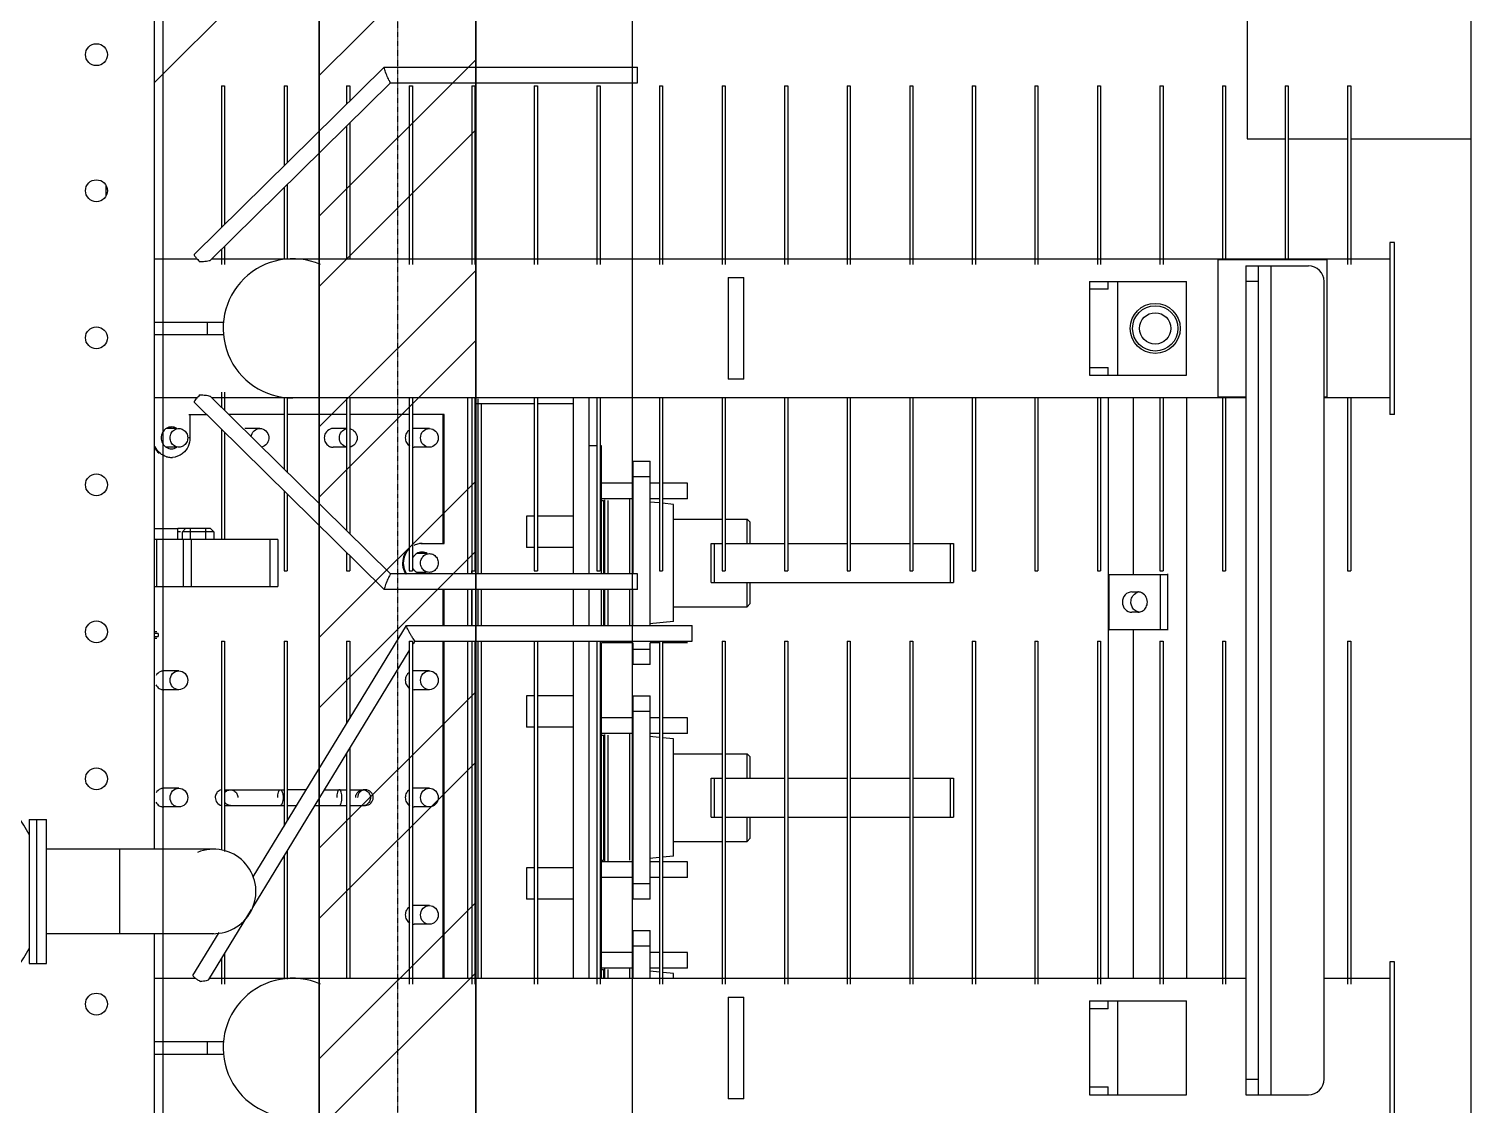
# Model space of a CAD drawing. Header units: millimetres. Extents: x 32496 to 166256, y 3504 to 23939.
# Drawn here: x 98864 to 99786, y 7384 to 8073 of the extents above; entities that cross this region are included whole.
import ezdxf

# ---------------------------------------------------------------- set-up
doc = ezdxf.new("R2010")
doc.units = ezdxf.units.MM
doc.linetypes.add('CENTER', pattern=[50.8, 31.75, -6.35, 6.35, -6.35])
doc.layers.get('0').update_dxf_attribs({"lineweight": 35})
for name, color, linetype in [('FG-S100X100-2232_0', 7, 'Continuous'), ('QIAOJIA_0', 7, 'Continuous'), ('变压器模型_1__0', 7, 'Continuous')]:
    doc.layers.add(name, color=color, linetype=linetype)

# ---------------------------------------------------------------- blocks, each defined once
blk = doc.blocks.new('etryt5rte')
at = {"color": 2, "linetype": 'CENTER', "lineweight": -3, "ltscale": 0.01}
for p, q in [((71002.72, -53516.66), (71002.72, -56425.55)), ((70952.72, -53717.92), (70952.72, -56055.92))]:
    blk.add_line(p, q, dxfattribs=at)
at = {"color": 2}
for p, q in [((70952.72, -53717.89), (70952.72, -56055.92)), ((71052.72, -53717.89), (71052.72, -56055.89)), ((71052.72, -56055.92), (71052.72, -53717.89)), ((70952.72, -54332.72), (71052.72, -54232.72)), ((70952.72, -54422.52), (71052.72, -54322.52)), ((70952.72, -54467.43), (71052.72, -54367.43)), ((70952.72, -54557.23), (71052.72, -54457.23)), ((70952.72, -54602.13), (71052.72, -54502.13)), ((70952.72, -54691.93), (71052.72, -54591.93)), ((70952.72, -54736.83), (71052.72, -54636.83)), ((70952.72, -54826.64), (71052.72, -54726.64)), ((70952.72, -54871.54), (71052.72, -54771.54)), ((70952.72, -54961.34), (71052.72, -54861.34)), ((70952.72, -55006.24), (71052.72, -54906.24))]:
    blk.add_line(p, q, dxfattribs=at)
at = {"color": 2, "lineweight": -3}
for p, q in [((70852.72, -53816.87), (70852.72, -55956.97)), ((71152.72, -53816.87), (71152.72, -55956.97))]:
    blk.add_line(p, q, dxfattribs=at)
blk = doc.blocks.new('gtrytrgtrr')
at = {"layer": 'FG-S100X100-2232_0', "color": 7, "linetype": 'Continuous'}
blk.add_line((68009.26, -74723.29), (68009.26, -72451.29), dxfattribs=at)
at = {"layer": 'QIAOJIA_0', "color": 7, "linetype": 'Continuous'}
for p, q in [((67865.96, -72509.09), (67865.96, -73074.09)), ((67865.96, -73074.09), (67890.26, -73074.09)), ((67892.26, -73074.09), (67930.26, -73074.09)), ((67932.26, -73074.09), (68009.26, -73074.09))]:
    blk.add_line(p, q, dxfattribs=at)
at = {"layer": '变压器模型_1__0', "color": 6, "linetype": 'Continuous'}
for p, q in [((67167.26, -72983.29), (67167.26, -73528.29)), ((67220.76, -72984.79), (67167.26, -73038.29)), ((67192.75, -73148.05), (67314.2, -73028.33)), ((67314.19, -73028.41), (67314.21, -73028.33)), ((67314.21, -73028.33), (67314.23, -73028.32)), ((67314.22, -73028.32), (67476.26, -73028.32)), ((67476.26, -73038.32), (67476.26, -73028.32)), ((67203.25, -73151.74), (67318.32, -73038.32)), ((67318.31, -73038.32), (67318.29, -73038.32)), ((67318.3, -73038.32), (67476.26, -73038.32)), ((67318.34, -73038.23), (67318.31, -73038.32)), ((67210.26, -73040.29), (67212.26, -73040.29)), ((67210.26, -73040.29), (67210.26, -73130.79)), ((67212.26, -73040.29), (67212.26, -73128.82)), ((67250.26, -73040.29), (67252.26, -73040.29)), ((67250.26, -73040.29), (67250.26, -73091.36)), ((67252.26, -73040.29), (67252.26, -73089.39)), ((67290.26, -73040.29), (67292.26, -73040.29)), ((67290.26, -73040.29), (67290.26, -73051.93)), ((67292.26, -73040.29), (67292.26, -73049.96)), ((67330.26, -73040.29), (67332.26, -73040.29)), ((67330.26, -73040.29), (67330.26, -73154.54)), ((67332.26, -73040.29), (67332.26, -73154.54)), ((67370.26, -73040.29), (67372.26, -73040.29)), ((67370.26, -73040.29), (67370.26, -73154.54)), ((67372.26, -73040.29), (67372.26, -73154.54)), ((67410.26, -73040.29), (67412.26, -73040.29)), ((67410.26, -73040.29), (67410.26, -73154.54)), ((67412.26, -73040.29), (67412.26, -73154.54)), ((67450.26, -73040.29), (67452.26, -73040.29)), ((67450.26, -73040.29), (67450.26, -73154.54)), ((67452.26, -73040.29), (67452.26, -73154.54)), ((67490.26, -73040.29), (67492.26, -73040.29)), ((67490.26, -73040.29), (67490.26, -73154.54)), ((67492.26, -73040.29), (67492.26, -73154.54)), ((67530.26, -73040.29), (67532.26, -73040.29)), ((67530.26, -73040.29), (67530.26, -73154.54)), ((67532.26, -73040.29), (67532.26, -73154.54)), ((67570.26, -73040.29), (67572.26, -73040.29)), ((67570.26, -73040.29), (67570.26, -73154.54)), ((67572.26, -73040.29), (67572.26, -73154.54)), ((67610.26, -73040.29), (67612.26, -73040.29)), ((67610.26, -73040.29), (67610.26, -73154.54)), ((67612.26, -73040.29), (67612.26, -73154.54)), ((67650.26, -73040.29), (67652.26, -73040.29)), ((67650.26, -73040.29), (67650.26, -73154.54)), ((67652.26, -73040.29), (67652.26, -73154.54)), ((67690.26, -73040.29), (67692.26, -73040.29)), ((67690.26, -73040.29), (67690.26, -73154.54)), ((67692.26, -73040.29), (67692.26, -73154.54)), ((67730.26, -73040.29), (67732.26, -73040.29)), ((67730.26, -73040.29), (67730.26, -73154.54)), ((67732.26, -73040.29), (67732.26, -73154.54)), ((67770.26, -73040.29), (67772.26, -73040.29)), ((67770.26, -73040.29), (67770.26, -73154.54)), ((67772.26, -73040.29), (67772.26, -73154.54)), ((67810.26, -73040.29), (67812.26, -73040.29)), ((67810.26, -73040.29), (67810.26, -73154.54)), ((67812.26, -73040.29), (67812.26, -73154.54)), ((67850.26, -73040.29), (67852.26, -73040.29)), ((67850.26, -73040.29), (67850.26, -73150.79)), ((67852.26, -73040.29), (67852.26, -73151.3)), ((67890.26, -73040.29), (67892.26, -73040.29)), ((67890.26, -73040.29), (67890.26, -73150.79)), ((67892.26, -73040.29), (67892.26, -73151.3)), ((67930.26, -73040.29), (67932.26, -73040.29)), ((67930.26, -73040.29), (67930.26, -73154.54)), ((67932.26, -73040.29), (67932.26, -73154.54)), ((67290.26, -73065.97), (67290.26, -73150.79)), ((67292.26, -73064), (67292.26, -73150.79)), ((67252.26, -73103.43), (67252.26, -73151.34)), ((67136.26, -73103.72), (67136.26, -73110.87)), ((67250.26, -73105.4), (67250.26, -73150.79)), ((67960.26, -73140.29), (67957.26, -73140.29)), ((67957.26, -73140.29), (67957.26, -73250.29)), ((67960.26, -73250.29), (67960.26, -73140.29)), ((67192.75, -73148.05), (67192.72, -73148.15)), ((67210.26, -73144.83), (67210.26, -73154.54)), ((67212.26, -73142.86), (67212.26, -73154.54)), ((67167.26, -73150.79), (67194.58, -73150.79)), ((67203.32, -73151.61), (67203.24, -73151.75)), ((67204.21, -73150.79), (67957.26, -73150.79)), ((67847.26, -73151.3), (67917.26, -73151.3)), ((67847.26, -73151.3), (67847.26, -73239.29)), ((67865.26, -73155.29), (67905.26, -73155.29)), ((67865.26, -73155.29), (67865.26, -73685.29)), ((67873.26, -73685.29), (67873.26, -73155.29)), ((67917.26, -73239.29), (67917.26, -73151.3)), ((67534.26, -73162.79), (67544.26, -73162.79)), ((67534.26, -73162.79), (67534.26, -73227.79)), ((67544.26, -73227.79), (67544.26, -73162.79)), ((67765.26, -73165.29), (67827.26, -73165.29)), ((67765.26, -73165.29), (67765.26, -73225.29)), ((67777.26, -73170.29), (67777.26, -73165.29)), ((67783.26, -73225.29), (67783.26, -73165.29)), ((67827.26, -73225.29), (67827.26, -73165.29)), ((67915.26, -73675.29), (67915.26, -73165.29)), ((67167.26, -73191.29), (67211.26, -73191.29)), ((67201.26, -73199.29), (67201.26, -73191.29)), ((67167.26, -73199.29), (67211.26, -73199.29)), ((67777.26, -73225.29), (67777.26, -73220.29)), ((67544.26, -73227.79), (67534.26, -73227.79)), ((67765.26, -73225.29), (67827.26, -73225.29)), ((67194.58, -73239.79), (67167.26, -73239.79)), ((67203.24, -73238.83), (67203.32, -73238.97)), ((67318.32, -73352.27), (67203.25, -73238.84)), ((67865.26, -73239.79), (67204.21, -73239.79)), ((67210.26, -73236.04), (67210.26, -73245.75)), ((67212.26, -73236.04), (67212.26, -73247.72)), ((67250.26, -73239.79), (67250.26, -73285.18)), ((67252.26, -73239.24), (67252.26, -73287.15)), ((67290.26, -73239.79), (67290.26, -73324.61)), ((67292.26, -73239.79), (67292.26, -73326.58)), ((67330.26, -73239.79), (67330.26, -73350.29)), ((67332.26, -73239.79), (67332.26, -73350.29)), ((67370.26, -73239.79), (67370.26, -73350.29)), ((67372.26, -73239.79), (67372.26, -73350.29)), ((67374.26, -73243.29), (67374.26, -73240.29)), ((67410.26, -73239.79), (67410.26, -73350.29)), ((67412.26, -73239.79), (67412.26, -73350.29)), ((67435.26, -73352.26), (67435.26, -73239.79)), ((67445.26, -73352.26), (67445.26, -73239.79)), ((67450.26, -73239.79), (67450.26, -73350.29)), ((67452.26, -73239.79), (67452.26, -73350.29)), ((67490.26, -73239.79), (67490.26, -73350.29)), ((67492.26, -73239.79), (67492.26, -73350.29)), ((67530.26, -73239.79), (67530.26, -73350.29)), ((67532.26, -73239.79), (67532.26, -73350.29)), ((67570.26, -73239.79), (67570.26, -73350.29)), ((67572.26, -73239.79), (67572.26, -73350.29)), ((67610.26, -73239.79), (67610.26, -73350.29)), ((67612.26, -73239.79), (67612.26, -73350.29)), ((67650.26, -73239.79), (67650.26, -73350.29)), ((67652.26, -73239.79), (67652.26, -73350.29)), ((67690.26, -73239.79), (67690.26, -73350.29)), ((67692.26, -73239.79), (67692.26, -73350.29)), ((67730.26, -73239.79), (67730.26, -73350.29)), ((67732.26, -73239.79), (67732.26, -73350.29)), ((67770.26, -73239.79), (67770.26, -73350.29)), ((67772.26, -73239.79), (67772.26, -73350.29)), ((67777.26, -73239.79), (67777.26, -73610.79)), ((67810.26, -73239.79), (67810.26, -73350.29)), ((67812.26, -73239.79), (67812.26, -73350.29)), ((67827.26, -73239.79), (67827.26, -73610.79)), ((67865.26, -73239.29), (67847.26, -73239.29)), ((67850.26, -73239.79), (67850.26, -73350.29)), ((67852.26, -73239.79), (67852.26, -73350.29)), ((67917.26, -73239.29), (67915.26, -73239.29)), ((67957.26, -73239.79), (67915.26, -73239.79)), ((67930.26, -73239.79), (67930.26, -73350.29)), ((67932.26, -73239.79), (67932.26, -73350.29)), ((67189.4, -73250.29), (67200.62, -73250.29)), ((67190.07, -73250.29), (67190.07, -73265.29)), ((67192.72, -73242.44), (67192.75, -73242.53)), ((67314.2, -73362.25), (67192.75, -73242.53)), ((67250.26, -73250.29), (67214.87, -73250.29)), ((67290.26, -73250.29), (67252.26, -73250.29)), ((67330.26, -73250.29), (67292.26, -73250.29)), ((67352.57, -73250.29), (67332.26, -73250.29)), ((67351.9, -73332.79), (67351.9, -73250.29)), ((67352.57, -73332.79), (67352.57, -73250.29)), ((67372.26, -73243.29), (67410.26, -73243.29)), ((67412.26, -73243.29), (67435.26, -73243.29)), ((67960.26, -73250.29), (67957.26, -73250.29)), ((67180.99, -73259.29), (67174.93, -73259.29)), ((67177.62, -73258.29), (67178.29, -73258.29)), ((67210.26, -73259.79), (67210.26, -73330.29)), ((67234.8, -73259.29), (67225.08, -73259.29)), ((67290.26, -73259.29), (67281.6, -73259.29)), ((67343.14, -73259.29), (67333.41, -73259.29)), ((67212.26, -73261.77), (67212.26, -73330.29)), ((67181, -73271.29), (67174.92, -73271.29)), ((67177.62, -73272.29), (67178.29, -73272.29)), ((67177.62, -73277.79), (67178.29, -73277.79)), ((67290.26, -73271.29), (67281.6, -73271.29)), ((67343.14, -73271.29), (67333.41, -73271.29)), ((67450.26, -73270.29), (67445.26, -73270.29)), ((67453.26, -73270.29), (67452.26, -73270.29)), ((67453.26, -73352.26), (67453.26, -73270.29)), ((67473.26, -73280.29), (67484.26, -73280.29)), ((67473.26, -73280.29), (67473.26, -73352.26)), ((67484.26, -73385.25), (67484.26, -73280.29)), ((67473.26, -73294.29), (67453.26, -73294.29)), ((67490.26, -73294.29), (67484.26, -73294.29)), ((67508.26, -73294.29), (67492.26, -73294.29)), ((67508.26, -73304.29), (67508.26, -73294.29)), ((67250.26, -73299.22), (67250.26, -73350.29)), ((67252.26, -73301.19), (67252.26, -73350.29)), ((67473.26, -73304.29), (67453.26, -73304.29)), ((67453.26, -73305.29), (67454.51, -73305.29)), ((67454.51, -73305.29), (67454.51, -73352.26)), ((67455.26, -73352.26), (67455.26, -73304.86)), ((67490.26, -73306.93), (67483.92, -73306.32)), ((67490.26, -73304.29), (67484.26, -73304.29)), ((67508.26, -73304.29), (67492.26, -73304.29)), ((67410.26, -73315.29), (67405.26, -73315.29)), ((67405.26, -73315.29), (67405.26, -73335.29)), ((67435.26, -73315.29), (67412.26, -73315.29)), ((67499.26, -73307.79), (67492.26, -73307.12)), ((67499.26, -73382.79), (67499.26, -73307.79)), ((67167.26, -73323.29), (67182.26, -73323.29)), ((67182.26, -73330.29), (67182.26, -73323.29)), ((67203.26, -73323.29), (67182.28, -73323.29)), ((67185.26, -73325.29), (67187.26, -73323.29)), ((67205.26, -73325.29), (67203.26, -73323.29)), ((67499.26, -73317.29), (67530.26, -73317.29)), ((67532.26, -73317.29), (67546.26, -73317.29)), ((67546.26, -73332.79), (67546.26, -73317.29)), ((67548.26, -73319.29), (67546.26, -73317.29)), ((67548.26, -73332.79), (67548.26, -73319.29)), ((67246.26, -73330.29), (67167.26, -73330.29)), ((67184.12, -73325.29), (67182.26, -73325.29)), ((67205.26, -73325.29), (67185.26, -73325.29)), ((67185.26, -73330.29), (67185.26, -73325.29)), ((67205.26, -73325.29), (67205.26, -73330.29)), ((67246.26, -73330.29), (67246.26, -73360.29)), ((67337.77, -73332.79), (67352.57, -73332.79)), ((67523.26, -73332.79), (67530.26, -73332.79)), ((67523.26, -73357.79), (67523.26, -73332.79)), ((67532.26, -73332.79), (67570.26, -73332.79)), ((67572.26, -73332.79), (67610.26, -73332.79)), ((67612.26, -73332.79), (67650.26, -73332.79)), ((67652.26, -73332.79), (67678.26, -73332.79)), ((67678.26, -73332.79), (67678.26, -73357.79)), ((67290.26, -73338.65), (67290.26, -73350.29)), ((67292.26, -73340.62), (67292.26, -73350.29)), ((67341.14, -73339.29), (67335.08, -73339.29)), ((67337.77, -73338.29), (67338.44, -73338.29)), ((67410.26, -73335.29), (67405.26, -73335.29)), ((67435.26, -73335.29), (67412.26, -73335.29)), ((67250.26, -73350.29), (67252.26, -73350.29)), ((67290.26, -73350.29), (67292.26, -73350.29)), ((67476.26, -73352.26), (67318.3, -73352.26)), ((67318.33, -73352.27), (67318.31, -73352.27)), ((67318.34, -73352.35), (67318.33, -73352.27)), ((67330.26, -73350.29), (67332.26, -73350.29)), ((67341.14, -73351.29), (67335.07, -73351.29)), ((67370.26, -73350.29), (67372.26, -73350.29)), ((67370.3, -73350.29), (67370.3, -73352.26)), ((67410.26, -73350.29), (67412.26, -73350.29)), ((67450.26, -73350.29), (67452.26, -73350.29)), ((67476.26, -73362.26), (67476.26, -73352.26)), ((67490.26, -73350.29), (67492.26, -73350.29)), ((67530.26, -73350.29), (67532.26, -73350.29)), ((67570.26, -73350.29), (67572.26, -73350.29)), ((67610.26, -73350.29), (67612.26, -73350.29)), ((67650.26, -73350.29), (67652.26, -73350.29)), ((67690.26, -73350.29), (67692.26, -73350.29)), ((67730.26, -73350.29), (67732.26, -73350.29)), ((67770.26, -73350.29), (67772.26, -73350.29)), ((67810.26, -73350.29), (67812.26, -73350.29)), ((67815.26, -73388.29), (67815.26, -73352.29)), ((67850.26, -73350.29), (67852.26, -73350.29)), ((67930.26, -73350.29), (67932.26, -73350.29)), ((67167.26, -73360.29), (67246.26, -73360.29)), ((67523.26, -73357.79), (67678.26, -73357.79)), ((67546.26, -73373.29), (67546.26, -73357.79)), ((67548.26, -73371.29), (67548.26, -73357.79)), ((67815.26, -73352.79), (67777.79, -73352.79)), ((67777.79, -73387.79), (67777.79, -73352.79)), ((67810.68, -73387.79), (67810.68, -73352.79)), ((67314.19, -73362.17), (67314.2, -73362.25)), ((67314.2, -73362.25), (67314.22, -73362.25)), ((67476.26, -73362.26), (67314.22, -73362.26)), ((67351.9, -73385.25), (67351.9, -73362.26)), ((67352.57, -73385.25), (67352.57, -73362.26)), ((67370.3, -73362.26), (67370.3, -73385.25)), ((67435.26, -73385.25), (67435.26, -73362.26)), ((67445.26, -73385.25), (67445.26, -73362.26)), ((67453.26, -73385.25), (67453.26, -73362.26)), ((67454.51, -73362.26), (67454.51, -73384.93)), ((67455.26, -73385.29), (67455.26, -73362.26)), ((67473.26, -73385.25), (67473.26, -73362.26)), ((67792.36, -73363.79), (67796.11, -73363.79)), ((67499.26, -73373.29), (67546.26, -73373.29)), ((67548.26, -73371.29), (67546.26, -73373.29)), ((67796.11, -73376.79), (67792.36, -73376.79)), ((67168.8, -73389.29), (67167.45, -73389.29)), ((67230.42, -73546.04), (67328.43, -73385.34)), ((67328.43, -73385.34), (67328.49, -73385.25)), ((67328.48, -73385.25), (67511.26, -73385.25)), ((67499.26, -73382.79), (67483.92, -73384.27)), ((67511.26, -73395.25), (67511.26, -73385.25)), ((67777.79, -73388.29), (67777.26, -73388.29)), ((67777.79, -73387.79), (67815.26, -73387.79)), ((67167.6, -73393.29), (67168.79, -73393.29)), ((67169.76, -73390.29), (67169.76, -73392.29)), ((67210.26, -73395.29), (67212.26, -73395.29)), ((67210.26, -73395.29), (67210.26, -73528.29)), ((67212.26, -73395.29), (67212.26, -73529.68)), ((67250.26, -73395.29), (67252.26, -73395.29)), ((67250.26, -73395.29), (67250.26, -73513.51)), ((67252.26, -73395.29), (67252.26, -73510.23)), ((67290.26, -73395.29), (67292.26, -73395.29)), ((67290.26, -73395.29), (67290.26, -73447.92)), ((67292.26, -73395.29), (67292.26, -73444.64)), ((67330.26, -73395.29), (67332.26, -73395.29)), ((67330.26, -73395.29), (67330.26, -73614.54)), ((67332.26, -73395.29), (67332.26, -73614.54)), ((67333, -73396.96), (67334.1, -73395.16)), ((67334.1, -73395.16), (67334.03, -73395.25)), ((67334.04, -73395.25), (67370.26, -73395.25)), ((67351.9, -73610.79), (67351.9, -73395.25)), ((67352.57, -73610.79), (67352.57, -73395.25)), ((67370.26, -73395.29), (67372.26, -73395.29)), ((67370.26, -73395.29), (67370.26, -73614.54)), ((67372.26, -73395.25), (67410.26, -73395.25)), ((67372.26, -73395.29), (67372.26, -73614.54)), ((67410.26, -73395.29), (67412.26, -73395.29)), ((67410.26, -73395.29), (67410.26, -73614.54)), ((67412.26, -73395.25), (67450.26, -73395.25)), ((67412.26, -73395.29), (67412.26, -73614.54)), ((67435.26, -73610.79), (67435.26, -73395.25)), ((67445.26, -73610.79), (67445.26, -73395.25)), ((67450.26, -73395.29), (67452.26, -73395.29)), ((67450.26, -73395.29), (67450.26, -73614.54)), ((67452.26, -73395.25), (67490.26, -73395.25)), ((67452.26, -73395.29), (67452.26, -73614.54)), ((67473.26, -73396.29), (67453.26, -73396.29)), ((67453.26, -73610.79), (67453.26, -73396.29)), ((67473.26, -73396.29), (67473.26, -73410.29)), ((67490.26, -73396.29), (67484.26, -73396.29)), ((67484.26, -73410.29), (67484.26, -73396.29)), ((67490.26, -73395.29), (67492.26, -73395.29)), ((67490.26, -73395.29), (67490.26, -73614.54)), ((67492.26, -73395.25), (67511.26, -73395.25)), ((67492.26, -73395.29), (67492.26, -73614.54)), ((67508.26, -73396.29), (67492.26, -73396.29)), ((67530.26, -73395.29), (67532.26, -73395.29)), ((67530.26, -73395.29), (67530.26, -73614.54)), ((67532.26, -73395.29), (67532.26, -73614.54)), ((67570.26, -73395.29), (67572.26, -73395.29)), ((67570.26, -73395.29), (67570.26, -73614.54)), ((67572.26, -73395.29), (67572.26, -73614.54)), ((67610.26, -73395.29), (67612.26, -73395.29)), ((67610.26, -73395.29), (67610.26, -73614.54)), ((67612.26, -73395.29), (67612.26, -73614.54)), ((67650.26, -73395.29), (67652.26, -73395.29)), ((67650.26, -73395.29), (67650.26, -73614.54)), ((67652.26, -73395.29), (67652.26, -73614.54)), ((67690.26, -73395.29), (67692.26, -73395.29)), ((67690.26, -73395.29), (67690.26, -73614.54)), ((67692.26, -73395.29), (67692.26, -73614.54)), ((67730.26, -73395.29), (67732.26, -73395.29)), ((67730.26, -73395.29), (67730.26, -73614.54)), ((67732.26, -73395.29), (67732.26, -73614.54)), ((67770.26, -73395.29), (67772.26, -73395.29)), ((67770.26, -73395.29), (67770.26, -73614.54)), ((67772.26, -73395.29), (67772.26, -73614.54)), ((67810.26, -73395.29), (67812.26, -73395.29)), ((67810.26, -73395.29), (67810.26, -73614.54)), ((67812.26, -73395.29), (67812.26, -73614.54)), ((67850.26, -73395.29), (67852.26, -73395.29)), ((67850.26, -73395.29), (67850.26, -73614.54)), ((67852.26, -73395.29), (67852.26, -73614.54)), ((67930.26, -73395.29), (67932.26, -73395.29)), ((67930.26, -73395.29), (67930.26, -73614.54)), ((67932.26, -73395.29), (67932.26, -73614.54)), ((67230.24, -73565.45), (67330.26, -73401.45)), ((67182.99, -73414.29), (67173.26, -73414.29)), ((67343.14, -73414.29), (67333.41, -73414.29)), ((67484.26, -73410.29), (67473.26, -73410.29)), ((67182.99, -73426.29), (67173.26, -73426.29)), ((67343.14, -73426.29), (67333.41, -73426.29)), ((67410.26, -73430.29), (67405.26, -73430.29)), ((67405.26, -73430.29), (67405.26, -73450.29)), ((67435.26, -73430.29), (67412.26, -73430.29)), ((67473.26, -73430.29), (67484.26, -73430.29)), ((67473.26, -73430.29), (67473.26, -73560.29)), ((67484.26, -73560.29), (67484.26, -73430.29)), ((67473.26, -73444.29), (67453.26, -73444.29)), ((67490.26, -73444.29), (67484.26, -73444.29)), ((67508.26, -73444.29), (67492.26, -73444.29)), ((67508.26, -73454.29), (67508.26, -73444.29)), ((67410.26, -73450.29), (67405.26, -73450.29)), ((67435.26, -73450.29), (67412.26, -73450.29)), ((67473.26, -73454.29), (67453.26, -73454.29)), ((67453.26, -73455.29), (67454.51, -73455.29)), ((67454.51, -73455.29), (67454.51, -73535.29)), ((67455.26, -73535.72), (67455.26, -73454.86)), ((67490.26, -73456.93), (67483.92, -73456.32)), ((67490.26, -73454.29), (67484.26, -73454.29)), ((67508.26, -73454.29), (67492.26, -73454.29)), ((67499.26, -73457.79), (67492.26, -73457.12)), ((67499.26, -73532.79), (67499.26, -73457.79)), ((67290.26, -73467.03), (67290.26, -73610.79)), ((67292.26, -73463.75), (67292.26, -73610.79)), ((67499.26, -73467.29), (67530.26, -73467.29)), ((67532.26, -73467.29), (67546.26, -73467.29)), ((67546.26, -73482.79), (67546.26, -73467.29)), ((67548.26, -73469.29), (67546.26, -73467.29)), ((67548.26, -73482.79), (67548.26, -73469.29)), ((67182.99, -73489.29), (67173.26, -73489.29)), ((67212.26, -73490.29), (67250.26, -73490.29)), ((67264.42, -73490.29), (67252.26, -73490.29)), ((67276.08, -73490.29), (67290.26, -73490.29)), ((67292.26, -73490.29), (67302.18, -73490.29)), ((67343.14, -73489.29), (67333.41, -73489.29)), ((67523.26, -73482.79), (67530.26, -73482.79)), ((67523.26, -73507.79), (67523.26, -73482.79)), ((67532.26, -73482.79), (67570.26, -73482.79)), ((67572.26, -73482.79), (67610.26, -73482.79)), ((67612.26, -73482.79), (67650.26, -73482.79)), ((67652.26, -73482.79), (67678.26, -73482.79)), ((67678.26, -73482.79), (67678.26, -73507.79)), ((67182.99, -73501.29), (67173.26, -73501.29)), ((67212.26, -73500.29), (67250.26, -73500.29)), ((67252.26, -73500.29), (67258.32, -73500.29)), ((67269.98, -73500.29), (67290.26, -73500.29)), ((67292.26, -73500.29), (67302.18, -73500.29)), ((67343.14, -73501.29), (67333.41, -73501.29)), ((67523.26, -73507.79), (67530.26, -73507.79)), ((67532.26, -73507.79), (67570.26, -73507.79)), ((67546.26, -73523.29), (67546.26, -73507.79)), ((67548.26, -73521.29), (67548.26, -73507.79)), ((67572.26, -73507.79), (67610.26, -73507.79)), ((67612.26, -73507.79), (67650.26, -73507.79)), ((67652.26, -73507.79), (67678.26, -73507.79)), ((67087.26, -73509.29), (67098.26, -73509.29)), ((67087.26, -73509.29), (67087.26, -73601.29)), ((67092.26, -73601.29), (67092.26, -73509.29)), ((67098.26, -73601.29), (67098.26, -73509.29)), ((67499.26, -73523.29), (67530.26, -73523.29)), ((67532.26, -73523.29), (67546.26, -73523.29)), ((67548.26, -73521.29), (67546.26, -73523.29)), ((67205.26, -73528.29), (67098.26, -73528.29)), ((67250.26, -73532.62), (67250.26, -73610.79)), ((67252.26, -73529.34), (67252.26, -73611.34)), ((67453.26, -73535.29), (67454.51, -73535.29)), ((67473.26, -73536.29), (67453.26, -73536.29)), ((67490.26, -73533.66), (67483.92, -73534.27)), ((67490.26, -73536.29), (67484.26, -73536.29)), ((67499.26, -73532.79), (67492.26, -73533.46)), ((67508.26, -73536.29), (67492.26, -73536.29)), ((67508.26, -73546.29), (67508.26, -73536.29)), ((67410.26, -73540.29), (67405.26, -73540.29)), ((67405.26, -73540.29), (67405.26, -73560.29)), ((67435.26, -73540.29), (67412.26, -73540.29)), ((67473.26, -73546.29), (67453.26, -73546.29)), ((67490.26, -73546.29), (67484.26, -73546.29)), ((67508.26, -73546.29), (67492.26, -73546.29)), ((67343.14, -73564.29), (67333.41, -73564.29)), ((67410.26, -73560.29), (67405.26, -73560.29)), ((67435.26, -73560.29), (67412.26, -73560.29)), ((67484.26, -73560.29), (67473.26, -73560.29)), ((67202.09, -73611.61), (67229.38, -73566.86)), ((67205.26, -73582.29), (67098.26, -73582.29)), ((67167.26, -73582.29), (67167.26, -74127.29)), ((67191.97, -73609.09), (67208.82, -73581.46)), ((67343.14, -73576.29), (67333.41, -73576.29)), ((67473.26, -73580.29), (67484.26, -73580.29)), ((67473.26, -73580.29), (67473.26, -73610.79)), ((67484.26, -73610.79), (67484.26, -73580.29)), ((67087.26, -73601.29), (67098.26, -73601.29)), ((67210.26, -73598.21), (67210.26, -73614.54)), ((67212.26, -73594.93), (67212.26, -73614.54)), ((67473.26, -73594.29), (67453.26, -73594.29)), ((67490.26, -73594.29), (67484.26, -73594.29)), ((67508.26, -73594.29), (67492.26, -73594.29)), ((67508.26, -73604.29), (67508.26, -73594.29)), ((67960.26, -73600.29), (67957.26, -73600.29)), ((67957.26, -73600.29), (67957.26, -73710.29)), ((67960.26, -73710.29), (67960.26, -73600.29)), ((67473.26, -73604.29), (67453.26, -73604.29)), ((67453.26, -73605.29), (67454.51, -73605.29)), ((67454.51, -73605.29), (67454.51, -73610.79)), ((67455.26, -73610.79), (67455.26, -73604.86)), ((67490.63, -73606.96), (67483.92, -73606.32)), ((67490.26, -73604.29), (67484.26, -73604.29)), ((67508.26, -73604.29), (67492.26, -73604.29)), ((67499.26, -73607.79), (67492.61, -73607.15)), ((67499.26, -73610.79), (67499.26, -73607.79)), ((67167.26, -73610.79), (67193.66, -73610.79)), ((67202.09, -73610.79), (67865.26, -73610.79)), ((67915.26, -73610.79), (67957.26, -73610.79)), ((67534.26, -73622.79), (67544.26, -73622.79)), ((67534.26, -73622.79), (67534.26, -73687.79)), ((67544.26, -73687.79), (67544.26, -73622.79)), ((67765.26, -73625.29), (67827.26, -73625.29)), ((67765.26, -73625.29), (67765.26, -73685.29)), ((67777.26, -73630.29), (67777.26, -73625.29)), ((67783.26, -73685.29), (67783.26, -73625.29)), ((67827.26, -73685.29), (67827.26, -73625.29)), ((67167.26, -73651.29), (67211.26, -73651.29)), ((67201.26, -73659.29), (67201.26, -73651.29)), ((67167.26, -73659.29), (67211.26, -73659.29)), ((67777.26, -73685.29), (67777.26, -73680.29)), ((67544.26, -73687.79), (67534.26, -73687.79)), ((67765.26, -73685.29), (67827.26, -73685.29)), ((67865.26, -73685.29), (67905.26, -73685.29))]:
    blk.add_line(p, q, dxfattribs=at)
at = {"layer": '变压器模型_1__0', "color": 9, "linetype": 'Continuous'}
for p, q in [((67881.26, -73155.29), (67881.26, -73685.29)), ((67873.26, -73165.29), (67865.26, -73165.29)), ((67777.26, -73170.29), (67765.26, -73170.29)), ((67765.26, -73220.29), (67777.26, -73220.29)), ((67367.65, -73352.26), (67367.65, -73239.79)), ((67793.26, -73239.79), (67793.26, -73352.29)), ((67374.32, -73352.26), (67374.32, -73243.29)), ((67376.34, -73243.29), (67376.34, -73352.26)), ((67190.07, -73265.29), (67189.4, -73265.29)), ((67484.26, -73290.29), (67473.26, -73290.29)), ((67457.21, -73305.29), (67457.21, -73352.26)), ((67471.26, -73352.26), (67471.26, -73304.29)), ((67190.26, -73323.29), (67190.26, -73330.29)), ((67200.26, -73330.29), (67200.26, -73323.29)), ((67168.62, -73330.29), (67168.62, -73360.29)), ((67185.9, -73360.29), (67185.9, -73330.29)), ((67190.89, -73330.29), (67190.89, -73360.29)), ((67241.26, -73360.29), (67241.26, -73330.29)), ((67525.26, -73332.79), (67525.26, -73357.79)), ((67676.26, -73357.79), (67676.26, -73332.79)), ((67370.07, -73350.29), (67370.07, -73352.26)), ((67367.65, -73385.25), (67367.65, -73362.26)), ((67370.07, -73362.26), (67370.07, -73385.25)), ((67374.32, -73385.25), (67374.32, -73362.26)), ((67376.34, -73362.26), (67376.34, -73385.25)), ((67457.21, -73362.26), (67457.21, -73385.25)), ((67471.26, -73385.29), (67471.26, -73362.26)), ((67793.26, -73388.29), (67793.26, -73610.79)), ((67169.76, -73390.29), (67167.26, -73390.29)), ((67167.26, -73392.29), (67169.76, -73392.29)), ((67367.65, -73610.79), (67367.65, -73395.25)), ((67374.32, -73610.79), (67374.32, -73395.25)), ((67376.34, -73395.25), (67376.34, -73610.79)), ((67473.26, -73400.29), (67484.26, -73400.29)), ((67484.26, -73440.29), (67473.26, -73440.29)), ((67457.21, -73455.29), (67457.21, -73536.29)), ((67471.26, -73535.29), (67471.26, -73454.29)), ((67525.26, -73482.79), (67525.26, -73507.79)), ((67676.26, -73507.79), (67676.26, -73482.79)), ((67145.26, -73582.29), (67145.26, -73528.29)), ((67473.26, -73550.29), (67484.26, -73550.29)), ((67484.26, -73590.29), (67473.26, -73590.29)), ((67457.21, -73605.29), (67457.21, -73610.79)), ((67471.26, -73610.79), (67471.26, -73604.29)), ((67777.26, -73630.29), (67765.26, -73630.29)), ((67765.26, -73680.29), (67777.26, -73680.29)), ((67865.26, -73675.29), (67873.26, -73675.29))]:
    blk.add_line(p, q, dxfattribs=at)
at = {"layer": '变压器模型_1__0', "color": 6, "linetype": 'Continuous'}
for centre, radius in [((67130.26, -73020.29), 7), ((67130.26, -73107.29), 7), ((67807.26, -73195.29), 16), ((67807.26, -73195.29), 14.5), ((67807.26, -73195.29), 10), ((67130.26, -73201.29), 7), ((67130.26, -73295.29), 7), ((67130.26, -73389.29), 7), ((67130.26, -73483.29), 7), ((67130.26, -73627.29), 7)]:
    blk.add_circle(centre, radius, dxfattribs=at)
for centre, radius, start, end in [((67220.3, -73127.85), 34.47, 221.70891, 224.15765), ((67221.58, -73126.67), 36.21, 224.07957, 226.25849), ((67255.76, -73195.29), 44.5, 66.45601, 270), ((67905.26, -73165.29), 10, 0, 90), ((67220.92, -73263.28), 35.3, 133.67331, 138.29976), ((67178.64, -73265.06), 6.88, 132.42934, 142.98164), ((67178.42, -73264.82), 6.56, 122.27865, 132.42641), ((67281.65, -73264.81), 5.52, 101.38533, 110.79144), ((67178.74, -73265.45), 7, 208.17212, 217.04189), ((67178.73, -73265.13), 6.99, 142.97075, 151.40017), ((67178.64, -73265.52), 6.88, 217.03104, 227.6039), ((67178.42, -73265.77), 6.55, 227.60454, 238.08721), ((67178.29, -73266.7), 11.09, 253.38758, 256.57322), ((67178.3, -73266.64), 11.15, 256.61868, 269.99513), ((67178.29, -73266.61), 11.18, 270.00006, 273.2969), ((67178.05, -73266.09), 11.75, 306.97277, 309.71825), ((67281.65, -73265.77), 5.52, 238.18611, 249.33517), ((67281.65, -73265.77), 5.52, 249.31896, 258.60931), ((67338.53, -73344.24), 11.46, 100.30151, 117.53799), ((67338.48, -73344.01), 11.22, 96.8822, 100.26033), ((67338.45, -73343.73), 10.94, 90.02608, 96.89786), ((67338.88, -73345.13), 6.99, 142.97075, 151.40017), ((67338.79, -73345.06), 6.88, 132.42934, 142.98164), ((67338.57, -73344.82), 6.56, 122.27865, 132.42641), ((67338.89, -73345.45), 7, 208.17212, 217.04189), ((67338.79, -73345.52), 6.88, 217.03104, 227.6039), ((67338.57, -73345.77), 6.55, 227.60454, 238.08721), ((67797.9, -73369.78), 6, 106.56063, 121.51294), ((67796.11, -73369.44), 5.65, 80.96965, 89.94742), ((67796.07, -73369.69), 5.9, 73.43872, 80.98608), ((67798.4, -73370.38), 6.66, 201.75856, 208.44527), ((67796.11, -73371.14), 5.65, 270.05255, 279.02993), ((67173.31, -73419.81), 5.52, 101.38533, 110.79144), ((67173.31, -73420.77), 5.52, 238.18611, 249.33517), ((67173.31, -73420.77), 5.52, 249.31896, 258.60931), ((67017.26, -73555.29), 79, 27.52703, 332.47297), ((67173.31, -73494.81), 5.52, 101.38533, 110.79144), ((67210.89, -73494.91), 4.63, 58.54596, 72.2043), ((67302.21, -73495.29), 5, 270, 180), ((67173.31, -73495.77), 5.52, 238.18611, 249.33517), ((67173.31, -73495.77), 5.52, 249.31896, 258.60931), ((67212.63, -73584.58), 32.41, 238.85515, 240.59471), ((67255.76, -73655.29), 44.5, 66.45601, 270), ((67905.26, -73675.29), 10, 270, 0)]:
    blk.add_arc(centre, radius, start, end, dxfattribs=at)
at = {"layer": '变压器模型_1__0', "color": 9, "linetype": 'Continuous'}
for centre, radius, start, end in [((67300.81, -73494.91), 4.62, 107.42887, 121.33238), ((67300.76, -73494.65), 4.36, 81.88235, 89.95798), ((67300.71, -73495.67), 4.62, 288.08208, 301.33585), ((67300.35, -73495.22), 5.1, 22.25354, 28.3976), ((67300.72, -73495.71), 4.58, 279.55175, 288.09477), ((67205.26, -73555.29), 27, 268.75, 112.5)]:
    blk.add_arc(centre, radius, start, end, dxfattribs=at)
at = {"layer": '变压器模型_1__0', "color": 6, "linetype": 'Continuous'}
for points, knots in [([(67316.26, -73034.28), (67315.75, -73033.07), (67315.06, -73031.39), (67314.44, -73029.42), (67314.19, -73028.68), (67314.19, -73028.41)], [0, 0, 0, 0, 0.632275, 0.871536, 1, 1, 1, 1]), ([(67318.3, -73038.32), (67318.16, -73038.32), (67317.94, -73037.76), (67317.47, -73037.05), (67316.9, -73035.74), (67316.48, -73034.8), (67316.26, -73034.28)], [0, 0, 0, 0, 0.090873, 0.310349, 0.626965, 1, 1, 1, 1]), ([(67192.72, -73148.15), (67192.72, -73148.28), (67192.89, -73148.62), (67193.46, -73149.52), (67194.09, -73150.25), (67194.56, -73150.79)], [0, 0, 0, 0, 0.122392, 0.338512, 1, 1, 1, 1]), ([(67203.24, -73151.74), (67202.99, -73151.99), (67202.03, -73152.23), (67200.52, -73152.55), (67198.59, -73152.76), (67197.24, -73152.82), (67196.54, -73152.83)], [0, 0, 0, 0, 0.156599, 0.405408, 0.694207, 1, 1, 1, 1]), ([(67193.25, -73241.42), (67193.17, -73241.53), (67192.97, -73241.85), (67192.72, -73242.19), (67192.72, -73242.44)], [0, 0, 0, 0, 0.354625, 1, 1, 1, 1]), ([(67194.56, -73239.8), (67194.43, -73239.94), (67193.97, -73240.47), (67193.54, -73241.01), (67193.25, -73241.42)], [0, 0, 0, 0, 0.282322, 1, 1, 1, 1]), ([(67196.54, -73237.75), (67197.71, -73237.77), (67199.8, -73237.93), (67201.91, -73238.24), (67202.78, -73238.58)], [0, 0, 0, 0, 0.555433, 1, 1, 1, 1]), ([(67178.08, -73262.32), (67178.56, -73261.43), (67179.97, -73259.88), (67182.01, -73259.29), (67182.99, -73259.29)], [0, 0, 0, 0, 0.506597, 1, 1, 1, 1]), ([(67182.99, -73259.29), (67183.97, -73259.29), (67185.99, -73259.87), (67187.4, -73261.4), (67187.88, -73262.28)], [0, 0, 0, 0, 0.493491, 1, 1, 1, 1]), ([(67229.2, -73264.54), (67229.36, -73263.15), (67230.64, -73260.44), (67233.46, -73259.29), (67234.8, -73259.29)], [0, 0, 0, 0, 0.509637, 1, 1, 1, 1]), ([(67234.8, -73259.29), (67236.17, -73259.29), (67239.05, -73260.5), (67240.93, -73264.67), (67239.84, -73269.12), (67237.25, -73270.89), (67235.9, -73271.18)], [0, 0, 0, 0, 0.243969, 0.497733, 0.753418, 1, 1, 1, 1]), ([(67290.23, -73271.17), (67288.96, -73270.91), (67286.54, -73269.34), (67285.24, -73265.29), (67286.54, -73261.25), (67288.96, -73259.68), (67290.23, -73259.41)], [0, 0, 0, 0, 0.24559, 0.49997, 0.754359, 1, 1, 1, 1]), ([(67292.29, -73259.38), (67293.58, -73259.62), (67296.09, -73261.18), (67297.43, -73265.29), (67296.09, -73269.41), (67293.58, -73270.96), (67292.29, -73271.2)], [0, 0, 0, 0, 0.245498, 0.499971, 0.754452, 1, 1, 1, 1]), ([(67343.14, -73271.29), (67341.68, -73271.29), (67338.61, -73269.9), (67336.91, -73265.29), (67338.61, -73260.68), (67341.68, -73259.29), (67343.14, -73259.29)], [0, 0, 0, 0, 0.244791, 0.499974, 0.75517, 1, 1, 1, 1]), ([(67343.14, -73259.29), (67344.6, -73259.29), (67347.67, -73260.68), (67349.36, -73265.29), (67347.67, -73269.9), (67344.6, -73271.29), (67343.14, -73271.29)], [0, 0, 0, 0, 0.244791, 0.499974, 0.75517, 1, 1, 1, 1]), ([(67178.1, -73268.3), (67177.61, -73267.4), (67177.08, -73265.32), (67177.6, -73263.23), (67178.08, -73262.32)], [0, 0, 0, 0, 0.499947, 1, 1, 1, 1]), ([(67182.99, -73271.29), (67182.01, -73271.29), (67180, -73270.72), (67178.58, -73269.18), (67178.1, -73268.3)], [0, 0, 0, 0, 0.493491, 1, 1, 1, 1]), ([(67187.9, -73268.26), (67187.43, -73269.15), (67186.01, -73270.71), (67183.98, -73271.29), (67182.99, -73271.29)], [0, 0, 0, 0, 0.506597, 1, 1, 1, 1]), ([(67190.07, -73265.29), (67190.07, -73267.16), (67189.28, -73270.9), (67186.96, -73273.96), (67185.56, -73275.13)], [0, 0, 0, 0, 0.505045, 1, 1, 1, 1]), ([(67187.88, -73262.28), (67188.37, -73263.18), (67188.91, -73265.27), (67188.39, -73267.35), (67187.9, -73268.26)], [0, 0, 0, 0, 0.499947, 1, 1, 1, 1]), ([(67276.71, -73262.28), (67276.22, -73263.18), (67275.68, -73265.27), (67276.2, -73267.35), (67276.69, -73268.26)], [0, 0, 0, 0, 0.499947, 1, 1, 1, 1]), ([(67328.52, -73262.28), (67328.03, -73263.18), (67327.5, -73265.27), (67328.01, -73267.35), (67328.5, -73268.26)], [0, 0, 0, 0, 0.499947, 1, 1, 1, 1]), ([(67338.23, -73342.32), (67338.71, -73341.43), (67340.12, -73339.88), (67342.15, -73339.29), (67343.14, -73339.29)], [0, 0, 0, 0, 0.506597, 1, 1, 1, 1]), ([(67343.14, -73339.29), (67344.12, -73339.29), (67346.14, -73339.87), (67347.55, -73341.4), (67348.03, -73342.28)], [0, 0, 0, 0, 0.493491, 1, 1, 1, 1]), ([(67348.03, -73342.28), (67348.52, -73343.18), (67349.05, -73345.27), (67348.54, -73347.35), (67348.05, -73348.26)], [0, 0, 0, 0, 0.499947, 1, 1, 1, 1]), ([(67318.3, -73352.26), (67318.16, -73352.27), (67317.94, -73352.83), (67317.47, -73353.54), (67316.9, -73354.85), (67316.48, -73355.79), (67316.26, -73356.31)], [0, 0, 0, 0, 0.090739, 0.310296, 0.626946, 1, 1, 1, 1]), ([(67343.14, -73351.29), (67342.16, -73351.29), (67340.14, -73350.72), (67338.73, -73349.18), (67338.25, -73348.3)], [0, 0, 0, 0, 0.493491, 1, 1, 1, 1]), ([(67348.05, -73348.26), (67347.57, -73349.15), (67346.16, -73350.71), (67344.12, -73351.29), (67343.14, -73351.29)], [0, 0, 0, 0, 0.506597, 1, 1, 1, 1]), ([(67316.26, -73356.31), (67315.75, -73357.51), (67315.06, -73359.2), (67314.43, -73361.16), (67314.19, -73361.9), (67314.19, -73362.17)], [0, 0, 0, 0, 0.63224, 0.871472, 1, 1, 1, 1]), ([(67792.36, -73363.79), (67790.78, -73363.79), (67787.46, -73365.28), (67786.25, -73368.65), (67786.25, -73370.29)], [0, 0, 0, 0, 0.489009, 1, 1, 1, 1]), ([(67786.25, -73370.29), (67786.25, -73371.94), (67787.46, -73375.31), (67790.78, -73376.79), (67792.36, -73376.79)], [0, 0, 0, 0, 0.510988, 1, 1, 1, 1]), ([(67791.72, -73370.29), (67791.72, -73369.18), (67792.26, -73366.94), (67793.84, -73365.24), (67794.76, -73364.67)], [0, 0, 0, 0, 0.506586, 1, 1, 1, 1]), ([(67802.22, -73370.29), (67802.22, -73368.92), (67801.39, -73366.14), (67799.02, -73364.41), (67797.75, -73364.03)], [0, 0, 0, 0, 0.508782, 1, 1, 1, 1]), ([(67796.95, -73376.72), (67796.04, -73376.58), (67794.25, -73375.84), (67792.99, -73374.38), (67792.54, -73373.55)], [0, 0, 0, 0, 0.494196, 1, 1, 1, 1]), ([(67797, -73376.72), (67797.9, -73376.58), (67799.69, -73375.84), (67800.95, -73374.38), (67801.4, -73373.55)], [0, 0, 0, 0, 0.494196, 1, 1, 1, 1]), ([(67331.26, -73391.21), (67330.91, -73390.6), (67330.25, -73389.41), (67329.36, -73387.73), (67328.79, -73386.39), (67328.43, -73385.63), (67328.43, -73385.34)], [0, 0, 0, 0, 0.321207, 0.62645, 0.869423, 1, 1, 1, 1]), ([(67332.73, -73393.61), (67332.61, -73393.43), (67332.11, -73392.64), (67331.62, -73391.83), (67331.26, -73391.21)], [0, 0, 0, 0, 0.229491, 1, 1, 1, 1]), ([(67334.04, -73395.25), (67333.97, -73395.25), (67333.8, -73395.07), (67333.35, -73394.56), (67333, -73394.02), (67332.73, -73393.61)], [0, 0, 0, 0, 0.102706, 0.31223, 1, 1, 1, 1]), ([(67182.99, -73426.29), (67181.54, -73426.29), (67178.46, -73424.9), (67176.77, -73420.29), (67178.46, -73415.68), (67181.54, -73414.29), (67182.99, -73414.29)], [0, 0, 0, 0, 0.244791, 0.499974, 0.75517, 1, 1, 1, 1]), ([(67182.99, -73414.29), (67184.45, -73414.29), (67187.52, -73415.68), (67189.22, -73420.29), (67187.52, -73424.9), (67184.45, -73426.29), (67182.99, -73426.29)], [0, 0, 0, 0, 0.244791, 0.499974, 0.75517, 1, 1, 1, 1]), ([(67343.14, -73426.29), (67341.68, -73426.29), (67338.61, -73424.9), (67336.91, -73420.29), (67338.61, -73415.68), (67341.68, -73414.29), (67343.14, -73414.29)], [0, 0, 0, 0, 0.244791, 0.499974, 0.75517, 1, 1, 1, 1]), ([(67343.14, -73414.29), (67344.6, -73414.29), (67347.67, -73415.68), (67349.36, -73420.29), (67347.67, -73424.9), (67344.6, -73426.29), (67343.14, -73426.29)], [0, 0, 0, 0, 0.244791, 0.499974, 0.75517, 1, 1, 1, 1]), ([(67328.52, -73417.28), (67328.03, -73418.18), (67327.5, -73420.27), (67328.01, -73422.35), (67328.5, -73423.26)], [0, 0, 0, 0, 0.499947, 1, 1, 1, 1]), ([(67182.99, -73501.29), (67181.54, -73501.29), (67178.46, -73499.9), (67176.77, -73495.29), (67178.46, -73490.68), (67181.54, -73489.29), (67182.99, -73489.29)], [0, 0, 0, 0, 0.244791, 0.499974, 0.75517, 1, 1, 1, 1]), ([(67182.99, -73489.29), (67184.45, -73489.29), (67187.52, -73490.68), (67189.22, -73495.29), (67187.52, -73499.9), (67184.45, -73501.29), (67182.99, -73501.29)], [0, 0, 0, 0, 0.244791, 0.499974, 0.75517, 1, 1, 1, 1]), ([(67210.24, -73490.35), (67209.21, -73490.52), (67207.85, -73491.29), (67207.04, -73492.46), (67206.87, -73492.78)], [0, 0, 0, 0, 0.742169, 1, 1, 1, 1]), ([(67343.14, -73501.29), (67341.68, -73501.29), (67338.61, -73499.9), (67336.91, -73495.29), (67338.61, -73490.68), (67341.68, -73489.29), (67343.14, -73489.29)], [0, 0, 0, 0, 0.244791, 0.499974, 0.75517, 1, 1, 1, 1]), ([(67343.14, -73489.29), (67344.6, -73489.29), (67347.67, -73490.68), (67349.36, -73495.29), (67347.67, -73499.9), (67344.6, -73501.29), (67343.14, -73501.29)], [0, 0, 0, 0, 0.244791, 0.499974, 0.75517, 1, 1, 1, 1]), ([(67206.23, -73495.29), (67206.23, -73496.44), (67207, -73498.79), (67209.15, -73500.06), (67210.24, -73500.23)], [0, 0, 0, 0, 0.509326, 1, 1, 1, 1]), ([(67328.52, -73492.28), (67328.03, -73493.18), (67327.5, -73495.27), (67328.01, -73497.35), (67328.5, -73498.26)], [0, 0, 0, 0, 0.499947, 1, 1, 1, 1]), ([(67343.14, -73576.29), (67341.68, -73576.29), (67338.61, -73574.9), (67336.91, -73570.29), (67338.61, -73565.68), (67341.68, -73564.29), (67343.14, -73564.29)], [0, 0, 0, 0, 0.244791, 0.499974, 0.75517, 1, 1, 1, 1]), ([(67343.14, -73564.29), (67344.6, -73564.29), (67347.67, -73565.68), (67349.36, -73570.29), (67347.67, -73574.9), (67344.6, -73576.29), (67343.14, -73576.29)], [0, 0, 0, 0, 0.244791, 0.499974, 0.75517, 1, 1, 1, 1]), ([(67328.52, -73567.28), (67328.03, -73568.18), (67327.5, -73570.27), (67328.01, -73572.35), (67328.5, -73573.26)], [0, 0, 0, 0, 0.499947, 1, 1, 1, 1]), ([(67191.97, -73609.09), (67191.97, -73609.35), (67192.61, -73609.96), (67193.14, -73610.44), (67193.55, -73610.76)], [0, 0, 0, 0, 0.334187, 1, 1, 1, 1]), ([(67193.55, -73610.76), (67193.72, -73610.89), (67194.47, -73611.44), (67195.26, -73611.95), (67195.87, -73612.32)], [0, 0, 0, 0, 0.230787, 1, 1, 1, 1]), ([(67202.09, -73611.61), (67202.09, -73611.82), (67201.32, -73612.15), (67200.28, -73612.46), (67198.58, -73612.73), (67197.37, -73612.81), (67196.73, -73612.83)], [0, 0, 0, 0, 0.112566, 0.344778, 0.6544, 1, 1, 1, 1])]:
    blk.add_open_spline(points, degree=3, knots=knots, dxfattribs=at)
for points in [[(67202.78, -73238.58), (67202.94, -73238.65), (67203.12, -73238.72), (67203.24, -73238.84)], [(67178.29, -73258.29), (67177.12, -73258.29), (67175.91, -73258.65), (67174.92, -73259.28)], [(67181.63, -73259.26), (67180.65, -73258.64), (67179.45, -73258.29), (67178.29, -73258.29)], [(67279.69, -73259.65), (67278.45, -73260.12), (67277.34, -73261.12), (67276.71, -73262.28)], [(67281.6, -73259.29), (67281.25, -73259.29), (67280.9, -73259.33), (67280.56, -73259.4)], [(67333.41, -73259.29), (67333.06, -73259.29), (67332.71, -73259.33), (67332.37, -73259.4)], [(67172.59, -73261.78), (67172.02, -73262.83), (67171.71, -73264.07), (67171.7, -73265.26)], [(67171.7, -73265.26), (67171.7, -73266.46), (67172, -73267.7), (67172.56, -73268.75)], [(67276.69, -73268.26), (67277.16, -73269.14), (67277.88, -73269.94), (67278.74, -73270.46)], [(67328.5, -73268.26), (67328.97, -73269.14), (67329.7, -73269.94), (67330.55, -73270.46)], [(67330.21, -73260.35), (67329.52, -73260.85), (67328.93, -73261.53), (67328.52, -73262.28)], [(67167.2, -73271.11), (67167.96, -73272.64), (67169.05, -73274.04), (67170.36, -73275.13)], [(67171.03, -73275.13), (67169.64, -73273.97), (67168.49, -73272.46), (67167.73, -73270.81)], [(67175.12, -73277.33), (67173.64, -73276.89), (67172.22, -73276.12), (67171.03, -73275.13)], [(67174.96, -73271.33), (67175.94, -73271.94), (67177.14, -73272.29), (67178.29, -73272.29)], [(67178.29, -73272.29), (67179.47, -73272.29), (67180.68, -73271.93), (67181.67, -73271.31)], [(67185.12, -73275.48), (67183.36, -73276.8), (67181.13, -73277.64), (67178.94, -73277.77)], [(67280.56, -73271.19), (67280.9, -73271.26), (67281.25, -73271.29), (67281.6, -73271.29)], [(67332.37, -73271.19), (67332.71, -73271.26), (67333.06, -73271.29), (67333.41, -73271.29)], [(67326.3, -73342.46), (67325.91, -73344.27), (67325.9, -73346.21), (67326.28, -73348.02)], [(67328.55, -73337.52), (67327.46, -73338.97), (67326.69, -73340.7), (67326.3, -73342.46)], [(67326.97, -73348.12), (67326.58, -73346.31), (67326.57, -73344.37), (67326.95, -73342.56)], [(67326.95, -73342.56), (67327.42, -73340.33), (67328.53, -73338.14), (67330.1, -73336.47)], [(67338.44, -73338.29), (67337.27, -73338.29), (67336.06, -73338.65), (67335.07, -73339.28)], [(67337.49, -73345.31), (67337.48, -73344.29), (67337.74, -73343.23), (67338.23, -73342.32)], [(67341.78, -73339.26), (67340.8, -73338.64), (67339.6, -73338.29), (67338.44, -73338.29)], [(67326.28, -73348.02), (67326.6, -73349.54), (67327.21, -73351.03), (67328.05, -73352.34)], [(67328.73, -73352.35), (67327.9, -73351.07), (67327.3, -73349.61), (67326.97, -73348.12)], [(67338.25, -73348.3), (67337.76, -73347.4), (67337.49, -73346.34), (67337.49, -73345.31)], [(67792.21, -73372.85), (67791.89, -73372.04), (67791.72, -73371.16), (67791.72, -73370.29)], [(67801.4, -73373.55), (67801.93, -73372.57), (67802.22, -73371.41), (67802.22, -73370.29)], [(67171.35, -73414.65), (67170.11, -73415.12), (67169.01, -73416.12), (67168.37, -73417.28)], [(67173.26, -73414.29), (67172.91, -73414.29), (67172.56, -73414.33), (67172.22, -73414.4)], [(67330.21, -73415.35), (67329.52, -73415.85), (67328.93, -73416.53), (67328.52, -73417.28)], [(67333.41, -73414.29), (67333.06, -73414.29), (67332.71, -73414.33), (67332.37, -73414.4)], [(67168.35, -73423.26), (67168.82, -73424.14), (67169.55, -73424.94), (67170.4, -73425.46)], [(67172.22, -73426.19), (67172.56, -73426.26), (67172.91, -73426.29), (67173.26, -73426.29)], [(67328.5, -73423.26), (67328.97, -73424.14), (67329.7, -73424.94), (67330.55, -73425.46)], [(67332.37, -73426.19), (67332.71, -73426.26), (67333.06, -73426.29), (67333.41, -73426.29)], [(67171.35, -73489.65), (67170.11, -73490.12), (67169.01, -73491.12), (67168.37, -73492.28)], [(67173.26, -73489.29), (67172.91, -73489.29), (67172.56, -73489.33), (67172.22, -73489.4)], [(67330.21, -73490.35), (67329.52, -73490.85), (67328.93, -73491.53), (67328.52, -73492.28)], [(67333.41, -73489.29), (67333.06, -73489.29), (67332.71, -73489.33), (67332.37, -73489.4)], [(67168.35, -73498.26), (67168.82, -73499.14), (67169.55, -73499.94), (67170.4, -73500.46)], [(67206.87, -73492.78), (67206.46, -73493.54), (67206.23, -73494.43), (67206.23, -73495.29)], [(67328.5, -73498.26), (67328.97, -73499.14), (67329.7, -73499.94), (67330.55, -73500.46)], [(67172.22, -73501.19), (67172.56, -73501.26), (67172.91, -73501.29), (67173.26, -73501.29)], [(67332.37, -73501.19), (67332.71, -73501.26), (67333.06, -73501.29), (67333.41, -73501.29)], [(67333.41, -73564.29), (67333.06, -73564.29), (67332.71, -73564.33), (67332.37, -73564.4)], [(67328.5, -73573.26), (67328.97, -73574.14), (67329.7, -73574.94), (67330.55, -73575.46)], [(67330.21, -73565.35), (67329.52, -73565.85), (67328.93, -73566.53), (67328.52, -73567.28)], [(67332.37, -73576.19), (67332.71, -73576.26), (67333.06, -73576.29), (67333.41, -73576.29)]]:
    blk.add_open_spline(points, degree=3, dxfattribs=at)
at = {"layer": '变压器模型_1__0', "color": 9, "linetype": 'Continuous'}
for points, knots in [([(67212.18, -73492.34), (67212.6, -73491.72), (67213.74, -73490.68), (67215.24, -73490.29), (67215.98, -73490.29)], [0, 0, 0, 0, 0.505714, 1, 1, 1, 1]), ([(67215.98, -73490.29), (67216.79, -73490.29), (67218.48, -73490.77), (67219.66, -73492.05), (67220.06, -73492.79)], [0, 0, 0, 0, 0.493373, 1, 1, 1, 1]), ([(67246.24, -73495.29), (67246.24, -73494.1), (67246.33, -73492.52), (67247.29, -73490.3), (67247.92, -73490.29)], [0, 0, 0, 0, 0.654738, 1, 1, 1, 1]), ([(67247.92, -73490.29), (67248.54, -73490.29), (67249.5, -73492.52), (67249.69, -73495.2), (67249.42, -73498.12), (67248.74, -73499.81), (67248.16, -73500.29), (67247.92, -73500.29)], [0, 0, 0, 0, 0.171503, 0.496566, 0.82161, 0.932099, 1, 1, 1, 1]), ([(67285.6, -73490.29), (67284.97, -73490.29), (67284.01, -73492.52), (67283.92, -73494.1), (67283.92, -73495.29)], [0, 0, 0, 0, 0.345472, 1, 1, 1, 1]), ([(67287.27, -73495.29), (67287.27, -73494.1), (67287.18, -73492.52), (67286.23, -73490.29), (67285.6, -73490.29)], [0, 0, 0, 0, 0.654528, 1, 1, 1, 1]), ([(67301.37, -73490.33), (67302.44, -73490.49), (67303.84, -73491.27), (67304.66, -73492.46), (67304.84, -73492.79)], [0, 0, 0, 0, 0.741874, 1, 1, 1, 1]), ([(67215.98, -73500.29), (67215.24, -73500.29), (67213.74, -73499.91), (67212.6, -73498.86), (67212.18, -73498.25)], [0, 0, 0, 0, 0.494286, 1, 1, 1, 1]), ([(67285.6, -73500.29), (67286.23, -73500.29), (67287.18, -73498.06), (67287.27, -73496.48), (67287.27, -73495.29)], [0, 0, 0, 0, 0.345472, 1, 1, 1, 1]), ([(67296.05, -73495.29), (67296.05, -73494.43), (67296.47, -73492.71), (67297.69, -73491.4), (67298.41, -73490.96)], [0, 0, 0, 0, 0.506293, 1, 1, 1, 1]), ([(67305.47, -73495.29), (67305.47, -73496.15), (67305.05, -73497.88), (67303.83, -73499.19), (67303.12, -73499.62)], [0, 0, 0, 0, 0.506293, 1, 1, 1, 1])]:
    blk.add_open_spline(points, degree=3, knots=knots, dxfattribs=at)
for points in [[(67299.43, -73490.5), (67299.86, -73490.36), (67300.31, -73490.29), (67300.76, -73490.29)], [(67220.06, -73492.79), (67220.47, -73493.55), (67220.69, -73494.43), (67220.69, -73495.29)], [(67305.07, -73493.29), (67305.33, -73493.92), (67305.47, -73494.61), (67305.47, -73495.29)]]:
    blk.add_open_spline(points, degree=3, dxfattribs=at)

msp = doc.modelspace()

# ---------------------------------------------------------------- block references
for name, p in [('etryt5rte', (28096.931, 62375.365)), ('gtrytrgtrr', (31776.885, 81076.369))]:
    msp.add_blockref(name, p)

doc.saveas('drawing.dxf')
